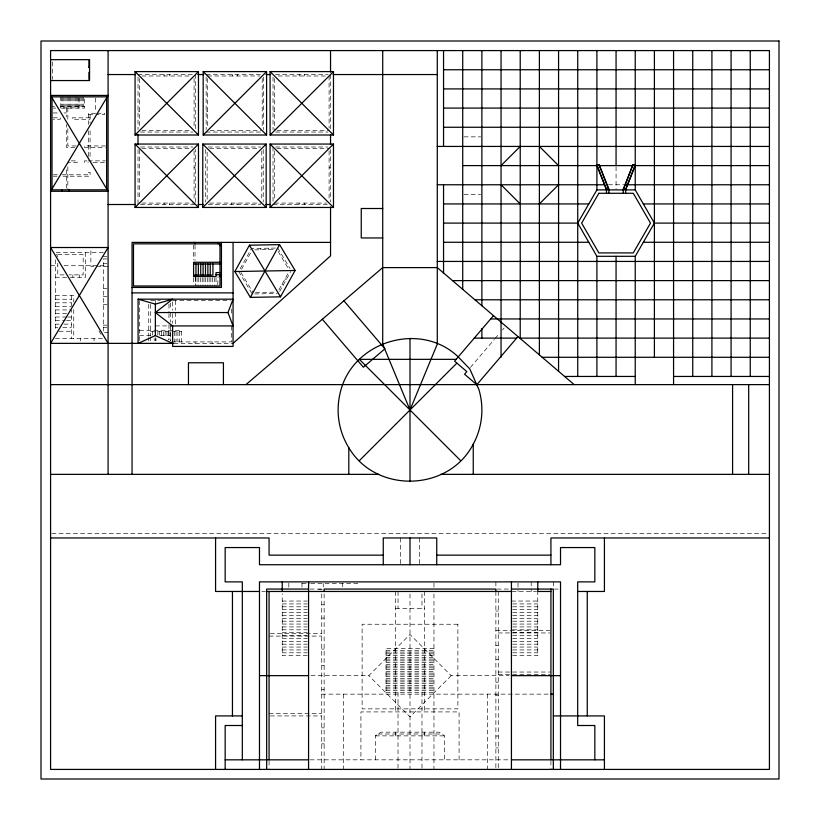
<?xml version="1.0" encoding="UTF-8"?>
<svg xmlns="http://www.w3.org/2000/svg" width="820" height="820" viewBox="0 0 820 820"><rect width="100%" height="100%" fill="white"/><g stroke="black" fill="none" stroke-linecap="round" stroke-linejoin="round"><path stroke-width="0.61" stroke-dasharray="4.1 3.07" d="M217.782 284.817L218.007 276.555M241.541 269.288L251.094 252.058M278.851 289.962L288.445 272.65M279.681 291.428L290.7 271.553M470.424 367.401L494.234 339.562M495.054 338.598L499.154 333.801M502.434 329.958L504.085 328.041M310.964 675.649L368.815 675.649L410 634.465L451.184 675.649L509.035 675.649M451.184 675.649L410 716.834L368.815 675.649M375.304 759.832L375.304 735.868L380.91 732.168L439.089 732.168L444.696 735.868L444.696 759.832M275.356 248.06L251.432 248.48L238.692 271.471L252.232 294.001M254.733 249.864L274.454 249.516M255.491 292.504L275.192 292.156M254.733 293.949L277.252 293.56M138.016 74.548L195.519 74.548L195.519 129.498M206.138 74.548L263.651 74.548M275.52 74.548L328.051 74.548M141.922 75.983L190.383 75.983M207.583 75.983L259.745 75.983M278.175 75.983L327.867 75.983M52.019 106.456L54.386 106.456M60.29 106.456L84.562 106.456M53.269 108.096L55.78 108.096M60.782 108.096L84.562 108.096L84.562 98.062M53.218 112.955L59.214 112.955M64.001 112.955L66.399 112.955M95.612 113.273L88.642 113.273L88.642 124.394M96.862 113.273L104.386 113.273L104.386 114.708L96.042 114.708M88.642 114.708L94.853 114.708M53.208 117.824L60.29 117.824L60.29 119.269L53.208 119.269M90.087 117.824L72.273 117.824L72.273 119.269L90.087 119.269M141.993 130.616L191.613 130.616M210.115 130.616L260.934 130.616M277.006 130.616L329.097 130.616M140.568 132.051L192.966 132.051M206.138 132.051L261.088 132.051M275.592 132.051L327.979 132.051M463.997 136.848L480.602 136.848M76.157 145.95L67.835 145.95L67.835 128.186M105.421 145.95L84.532 145.95L84.532 147.385L105.421 147.385M140.568 146.995L192.966 146.995M208.27 146.995L260.668 146.995M275.592 146.995L327.979 146.995M74.907 147.385L66.399 147.385L66.399 124.435M141.922 148.44L191.542 148.44M209.623 148.44L259.243 148.44M276.934 148.44L329.097 148.44M71.258 160.874L77.346 160.874L77.346 162.309L67.835 162.309L67.835 188.59M86.992 160.874L84.532 160.874L84.532 162.309L88.222 162.309M88.222 160.874L105.421 160.874M93.131 162.309L105.421 162.309M53.29 174.783L60.864 174.783M62.125 174.783L88.642 174.783L88.642 172.292L90.087 172.292L90.087 176.218L62.176 176.218M53.29 176.218L57.093 176.218M608.399 184.766L623.733 184.766M463.997 194.35L480.602 194.35M141.911 203.073L194.084 203.073M209.612 203.073L261.785 203.073M274.474 203.073L326.627 203.073M140.497 204.508L195.519 204.508L195.519 149.486M208.198 204.508L260.729 204.508M273.029 204.508L330.542 204.508M103.299 252.314L55.381 252.314L57.83 256.732M57.769 254.702L83.168 254.702L83.168 274.885L69.095 274.885M103.299 256.527L106.897 256.527M106.897 258.925L103.299 258.925L103.299 332.346M103.299 263.712L106.897 263.712M50.584 265.721L57.769 265.721M64.124 265.721L106.897 265.721M108.086 266.326L90.876 266.326L90.876 248.716M64.124 274.885L57.769 274.885L57.769 263.281M55.381 277.273L69.218 277.273M70.366 277.273L85.567 277.273L85.567 252.314M103.299 288.486L106.897 288.486M55.381 295.682L73.759 295.682L73.759 301.986M103.299 296.44L106.897 296.44M55.381 299.238L71.412 299.238M150.562 300.612L160.31 300.612M172.63 300.612L230.358 300.612M55.381 302.795L71.412 302.795M103.299 304.681L106.897 304.681M55.381 306.352L71.412 306.352M55.381 309.909L71.412 309.909L71.412 338.568M55.381 313.476L68.942 313.476M55.381 317.032L66.481 317.032M67.712 317.032L71.412 317.032M55.381 320.589L65.241 320.589M66.481 320.589L71.412 320.589M55.381 324.146L59.081 324.146M64.011 324.146L71.412 324.146M103.299 325.161L106.897 325.161M155.359 325.919L168.971 325.919M55.381 327.703L57.841 327.703M62.781 327.703L71.412 327.703M103.299 327.559L106.897 327.559M139.523 330.276L181.548 330.276L181.548 341.919M59.081 331.26L71.412 331.26M150.562 331.669L181.548 331.669M104.499 332.346L108.086 332.346M139.523 335.482L150.562 335.482M160.31 335.482L170.427 335.482M55.381 338.568L103.299 338.568M171.667 341.919L231.629 341.919L231.629 325.919M173.891 343.365L231.804 343.365M51.865 533.543L768.135 533.543M301.986 583.563L309.488 583.563M310.729 583.563L360.452 583.563M310.032 589.067L323.234 589.067M497.063 589.067L509.968 589.067M554.525 589.067L558.123 589.067M318.662 589.242L322.352 589.242M261.877 591.466L265.475 591.466M512.059 591.466L536.516 591.466M282.234 601.05L307.315 601.05M511.434 601.05L537.766 601.05M282.234 603.93L307.315 603.93M512.684 603.93L537.766 603.93M321.737 604.791L324.125 604.791M282.234 606.8L307.315 606.8M512.684 606.8L537.766 606.8M395.619 608.419L424.381 608.419M282.234 609.68L307.315 609.68M512.684 609.68L537.766 609.68M495.874 611.013L498.263 611.013M282.234 612.55L307.315 612.55M512.684 612.55L537.766 612.55M282.234 615.43L307.315 615.43M512.684 615.43L537.766 615.43M321.737 618.106L324.125 618.106M282.234 618.3L307.315 618.3M512.684 618.3L537.766 618.3M282.234 621.181L307.315 621.181M512.684 621.181L537.766 621.181M282.234 624.051L307.315 624.051M512.684 624.051L537.766 624.051M282.234 626.931L307.315 626.931M512.684 626.931L537.766 626.931M282.234 629.801L307.315 629.801M512.684 629.801L537.766 629.801M495.874 630.559L549.677 630.559M282.234 632.681L307.315 632.681M512.684 632.681L537.766 632.681M498.263 632.948L549.677 632.948M270.323 633.686L321.737 633.686M282.234 635.551L307.315 635.551M512.684 635.551L537.766 635.551M269.073 636.084L321.737 636.084M282.234 638.431L307.315 638.431M512.684 638.431L537.766 638.431M282.234 641.301L307.315 641.301M512.684 641.301L537.766 641.301M282.234 644.182L307.315 644.182M512.684 644.182L537.766 644.182M495.874 645.524L498.263 645.524M282.234 647.052L307.315 647.052M512.684 647.052L537.766 647.052M433.964 648.579L386.035 648.579L386.035 694.14M321.737 649.071L324.125 649.071M282.234 649.932L307.315 649.932M512.684 649.932L537.766 649.932M386.035 650.332L433.964 650.332M386.035 652.084L433.964 652.084M282.234 652.812L307.315 652.812M512.684 652.812L537.766 652.812M386.035 653.837L433.964 653.837M307.315 655.682L282.234 655.682L282.234 593.864M386.035 655.59L433.964 655.59M512.684 655.682L537.766 655.682L537.766 591.466M386.035 657.343L433.964 657.343M386.035 659.095L433.964 659.095M495.874 659.464L498.263 659.464M386.035 660.848L433.964 660.848M386.035 662.601L433.964 662.601M386.035 664.354L433.964 664.354M321.737 665.697L324.125 665.697M386.035 666.106L433.964 666.106M386.035 667.859L433.964 667.859M386.035 669.612L433.964 669.612M386.035 671.365L433.964 671.365M498.263 672.041L549.677 672.041M386.035 673.107L433.964 673.107M498.263 674.44L549.677 674.44M386.035 674.86L433.964 674.86M386.035 676.613L433.964 676.613M386.035 678.365L433.964 678.365M386.035 680.118L433.964 680.118M386.035 681.871L433.964 681.871M495.874 682.199L498.263 682.199M386.035 683.624L433.964 683.624M386.035 685.376L433.964 685.376M386.035 687.129L433.964 687.129M386.035 688.882L433.964 688.882M321.737 689.61L324.125 689.61M386.035 690.635L433.964 690.635M386.035 692.387L433.964 692.387M321.737 694.14L549.677 694.14M495.874 695.155L498.263 695.155M269.073 713.523L321.737 713.523M270.323 715.921L321.737 715.921M321.737 727.852L324.125 727.852M378.112 734.013L441.898 734.013M375.304 735.868L444.696 735.868M495.874 736.011L498.263 736.011M321.737 743.842L324.125 743.842M495.874 747.922L498.263 747.922M310.062 759.832L509.937 759.832M273.029 110.885L274.474 111.407M206.138 110.885L207.583 111.407M329.097 167.639L330.542 168.172M138.016 110.885L139.451 111.407M261.785 167.639L263.22 168.172M194.084 167.639L195.519 168.172M285.001 278.861L286.262 279.558M281.936 284.386L283.197 285.083M277.713 248.019L289.962 268.406M278.175 251.586L288.322 268.468M240.988 272.496L253.031 292.545M98.994 330.829L101.454 335.257M268.294 248.183L268.314 249.618M260.811 248.316L260.842 249.751M616.066 166.798L616.066 188.877M553.326 581.882L553.326 587.868M550.927 761.032L550.927 769.416M531.186 581.882L531.186 591.466M518.014 583.082L518.014 591.466M498.263 591.466L498.263 769.416M495.874 581.882L495.874 587.868M495.874 591.466L495.874 769.416M487.685 694.14L487.685 769.416M459.077 759.832L459.077 711.914L360.923 711.914L360.923 759.832M433.964 583.082L433.964 587.868M433.964 593.998L433.964 769.416M424.381 591.466L424.381 711.914M424.381 732.168L424.381 735.868M421.982 593.885L421.982 608.419M421.982 692.387L421.982 769.416M419.584 537.971L419.584 564.724M410 593.998L410 769.416M400.416 537.971L400.416 564.724M398.018 591.466L398.018 608.419M398.018 692.387L398.018 769.416M395.619 591.466L395.619 711.914M395.619 732.168L395.619 735.868M343.549 694.14L343.549 769.416M342.432 583.563L342.432 586.864M330.542 74.548L330.542 129.498M330.542 149.486L330.542 201.997M329.097 75.983L329.097 128.074M329.097 150.982L329.097 200.541M324.125 593.885L324.125 769.416M323.234 583.563L323.234 586.864M321.737 593.885L321.737 769.416M304.466 74.548L304.466 75.983M304.374 203.073L304.374 204.508M301.986 583.082L301.986 587.868M299.197 74.548L299.197 75.983M299.105 203.073L299.105 204.508M288.814 583.082L288.814 589.067M274.474 78.515L274.474 130.616M274.474 150.982L274.474 200.531M273.029 77.049L273.029 129.56M273.029 146.995L273.029 201.956M269.073 761.032L269.073 768.217M263.651 77.1L263.651 129.498M263.22 149.486L263.22 201.997M262.205 78.525L262.205 126.803M261.785 150.982L261.785 200.541M237.574 74.548L237.574 75.983M237.052 203.073L237.052 204.508M232.306 74.548L232.306 75.983M231.783 203.073L231.783 204.508M231.629 308.966L231.629 316.13M216.029 277.734L216.029 285.995M214.297 277.734L214.297 285.995M212.575 277.734L212.575 285.995M212.165 341.919L212.165 343.365M210.842 277.734L210.842 285.995M209.12 277.734L209.12 285.995M207.583 78.515L207.583 126.803M207.398 277.734L207.398 285.995M207.152 152.253L207.152 199.26M206.138 77.049L206.138 129.56M205.717 149.558L205.717 201.956M205.666 277.734L205.666 285.995M203.944 277.734L203.944 285.995M202.222 277.734L202.222 285.995M200.49 277.734L200.49 285.995M198.768 277.734L198.768 285.995M197.046 277.734L197.046 285.995M195.57 276.555L195.57 284.817M195.314 277.734L195.314 285.995M195.058 341.919L195.058 343.365M195.027 245.067L195.027 260.391M194.084 78.525L194.084 128.074M194.084 150.982L194.084 200.541M193.592 245.067L193.592 259.878M193.592 277.734L193.592 284.817M179.724 331.669L179.724 341.919M177.899 331.669L177.899 341.919M176.074 331.669L176.074 341.919M175.521 300.612L175.521 310.165M175.521 312.553L175.521 324.484M174.26 331.669L174.26 341.919M172.63 301.811L172.63 310.165M172.63 313.742L172.63 323.285M170.611 331.669L170.611 340.782M170.427 303L170.427 310.165M170.427 312.553L170.427 322.096M170.427 325.919L170.427 340.782M169.453 74.548L169.453 75.983M169.35 203.073L169.35 204.508M168.971 304.199L168.971 312.553M168.971 313.742L168.971 319.708M168.971 324.484L168.971 339.777M168.787 331.669L168.787 339.644M166.962 331.669L166.962 338.506M165.148 331.669L165.148 338.506M164.174 74.548L164.174 75.983M164.082 203.073L164.082 204.508M163.323 331.669L163.323 337.368M161.499 331.669L161.499 336.231M159.674 331.669L159.674 335.083M157.85 331.669L157.85 335.083M156.036 338.506L156.036 340.782M155.359 300.397L155.359 302.826M155.359 337.625L155.359 340.853M154.211 338.506L154.211 340.782M152.387 331.669L152.387 335.083M150.562 304.353L150.562 336.231M150.562 337.625L150.562 340.853M148.738 304.353L148.738 336.097M148.738 337.625L148.738 340.853M139.523 300.612L139.523 340.761M139.451 78.515L139.451 126.803M139.451 149.712L139.451 199.26M138.016 77.049L138.016 129.56M138.016 149.558L138.016 204.508M95.612 98.133L95.612 112.012M94.033 338.568L94.033 340.966M90.087 114.708L90.087 123.113M90.087 130.8L90.087 156.425M88.642 130.8L88.642 156.425M83.404 96.862L83.404 106.456M82.246 96.862L82.246 106.456M81.098 96.862L81.098 106.456M80.329 338.568L80.329 340.966M79.94 96.862L79.94 106.456M79.478 274.885L79.478 277.273M79.007 98.093L79.007 107.891L60.29 107.891L60.29 96.862M78.781 96.862L78.781 106.456M77.623 96.862L77.562 106.456M76.475 96.862L76.475 106.456M75.317 96.862L75.317 106.456M74.159 96.862L74.159 106.456M73.759 309.56L73.759 338.568M73 96.862L73 106.456M72.867 274.885L72.867 277.273M71.852 96.862L71.852 106.456M71.412 295.682L71.412 305.85M70.694 96.862L70.694 106.456M69.536 96.862L69.536 106.456M68.378 96.862L68.378 106.456M67.835 107.891L67.835 121.842M67.23 96.862L67.23 106.456M66.399 107.891L66.399 116.809M66.399 169.689L66.399 188.579M66.071 96.862L66.071 106.456M64.913 96.862L64.913 106.456M63.755 96.862L63.755 106.456M62.607 96.862L62.607 106.456M61.449 96.862L61.449 106.456M55.381 259.796L55.381 331.26M52.695 61.869L52.695 79.355M457.878 624.235L362.122 624.235L362.122 708.87L457.878 708.87L457.878 624.235"/><path stroke-width="1.23" d="M170.427 325.919L233.064 325.919L227.95 312.553L233.064 299.177L138.088 299.177L138.088 343.365L155.359 335.606L172.63 343.365M623.251 193.284L623.251 189.164L632.835 164.851L635.233 164.851L625.65 189.164L625.65 193.284M623.251 189.902L628.52 176.546M628.95 175.449L632.835 164.851M625.65 189.902L635.233 165.599M234.838 271.533L249.454 245.18L279.579 244.657L295.097 270.487L280.491 296.84L250.356 297.363L234.838 271.533L295.097 270.487M250.356 297.363L279.579 244.657M443.548 223.101L577.731 223.101L596.899 189.902L596.899 50.584M635.233 384.621L635.233 256.301L654.401 223.101L769.416 223.101M458.206 356.915L469.819 368.959L478.87 389.418A71.883 71.883 0 0 1 473.253 444.143C448.704 491.805 376.052 493.886 348.808 447.71A71.883 71.883 0 0 1 340.064 393.395C351.278 341.622 420.035 320.22 458.339 356.997M493.486 315.649L454.587 361.148L466.826 371.614L464.581 374.238L476.82 384.703L517.963 336.579M135.064 135.003L198.471 71.596L198.471 135.003L135.064 135.003L135.064 71.596L198.471 71.596M203.186 135.003L266.592 71.596L266.592 135.003L203.186 135.003L203.186 71.596L266.592 71.596M135.064 207.46L198.471 144.053L135.064 144.053L135.064 207.46L198.471 207.46L198.471 144.053M270.087 135.003L333.484 71.596L333.484 135.003L270.087 135.003L270.087 71.596L333.484 71.596M202.765 207.46L266.172 144.053L202.765 144.053L202.765 207.46L266.172 207.46L266.172 144.053M270.087 207.46L333.484 144.053L270.087 144.053L270.087 207.46L333.484 207.46L333.484 144.053M501.051 165.599L520.218 146.431M539.386 203.934L558.563 184.766M359.344 460.655L456.883 363.116M233.064 343.365L330.542 255.881L330.542 207.029M245.969 384.621L382.714 267.607L437.285 267.607L574.164 384.621M233.064 242.392L233.064 346.429L172.63 346.429L172.63 325.919L155.359 312.553L172.63 299.177L155.359 304.117L138.088 299.177M50.584 59.655L89.544 59.655L89.544 80.555L50.584 80.555M88.488 67.424L89.544 67.424M443.548 69.751L769.416 69.751M89.544 72.457L88.97 72.457L88.97 79.355M108.086 74.548L135.515 74.548M197.876 74.548L203.78 74.548M265.998 74.548L270.682 74.548M333.084 74.548L437.285 74.548M443.548 88.919L769.416 88.919M443.548 108.086L769.416 108.086M443.548 127.264L769.416 127.264M437.285 146.431L769.416 146.431M608.881 193.284L608.881 189.164L599.297 164.851L596.899 164.851L606.482 189.164L606.482 193.284M462.716 165.599L596.899 165.599L606.482 189.902M599.297 164.851L599.297 165.599L769.416 165.599M437.285 184.766L604.566 184.766M626.285 184.766L769.416 184.766M606.482 189.164L608.881 189.164M623.251 189.164L625.65 189.164M596.899 189.902L635.233 189.902L654.401 223.101M443.548 203.934L588.791 203.934M643.331 203.934L769.416 203.934M108.086 204.508L135.515 204.508M198.071 204.508L203.165 204.508M265.67 204.508L270.579 204.508M382.714 208.505L361.251 208.505L361.251 237.954L382.714 237.954M443.548 242.269L588.791 242.269M643.331 242.269L769.416 242.269M330.542 242.392L132.051 242.392L132.051 474.36M219.985 245.559L221.431 245.559M577.731 223.101L596.899 256.301L635.233 256.301M437.285 261.436L769.416 261.436M219.985 262.287L193.592 262.287L193.592 276.555L216.029 276.555L216.029 272.578L219.985 272.578M193.592 263.958L219.985 263.958M216.029 274.69L219.985 274.69M193.592 275.12L212.923 275.12L212.923 263.958M219.985 275.12L221.431 275.12M219.985 276.555L221.431 276.555M452.496 280.614L769.416 280.614M132.051 287.43L221.431 287.43L221.431 242.392M132.051 292.883L233.064 292.883M474.913 299.782L769.416 299.782M155.359 312.553L227.95 312.553M490.667 318.949L769.416 318.949M474.278 338.117L516.641 338.117M519.757 338.117L769.416 338.117M173.563 343.365L50.584 343.365L108.086 247.517L50.584 247.517L108.086 343.365M542.184 357.284L769.416 357.284M456.135 359.344L359.344 359.344L460.655 460.655M564.601 376.452L635.233 376.452M673.568 376.452L769.416 376.452M50.584 384.621L769.416 384.621M50.584 474.36L378.748 474.36M440.658 474.36L769.416 474.36M50.584 537.971L269.073 537.971L269.073 555.14L383.258 555.14M769.416 537.971L550.927 537.971L550.927 564.724M436.742 555.14L550.927 555.14M308.566 589.067L266.674 589.067L266.674 769.416M511.434 589.067L553.326 589.067L553.326 769.416M259.479 591.466L215.578 591.466L215.578 537.971M266.674 591.466L511.434 591.466M550.927 591.466L537.766 591.466L537.766 581.882M577.68 591.466L604.422 591.466L604.422 537.971M259.479 675.649L308.566 675.649M511.434 675.649L560.521 675.649M550.927 694.14L553.326 694.14M242.32 715.921L215.578 715.921L215.578 769.416M553.326 715.921L604.422 715.921L604.422 769.416M242.32 725.505L225.162 725.505L225.162 769.416M225.162 759.832L308.566 759.832M511.434 759.832L604.422 759.832M539.386 146.431L558.563 165.599M501.051 184.766L520.218 203.934M270.087 71.596L333.484 135.003M203.186 71.596L266.592 135.003M270.087 144.053L333.484 207.46M135.064 71.596L198.471 135.003M202.765 144.053L266.172 207.46M135.064 144.053L198.471 207.46M343.898 300.827L384.928 348.777L363.373 367.227L322.342 319.267M249.454 245.18L280.491 296.84M599.297 165.599L601.9 172.2M602.362 173.379L608.881 189.902M750.249 50.584L750.249 376.452M748.691 384.621L748.691 474.36M732.588 384.621L732.588 474.36M731.081 50.584L731.081 376.452M711.914 50.584L711.914 376.452M692.736 50.584L692.736 376.452M673.568 50.584L673.568 384.621M654.401 50.584L654.401 357.284M635.233 50.584L635.233 189.902M616.066 50.584L616.066 165.599M616.066 256.301L616.066 376.452M596.899 256.301L596.899 376.452M594.838 759.832L594.838 725.505L577.68 725.505L577.68 581.882L594.838 581.882L594.838 547.555L560.521 547.555L560.521 564.724L259.479 564.724L259.479 547.555L225.162 547.555L225.162 581.882L242.32 581.882L242.32 759.832M587.264 591.466L587.264 715.921M577.731 50.584L577.731 376.452M560.521 769.416L560.521 581.882L259.479 581.882L259.479 769.416M558.563 50.584L558.563 371.286M550.927 589.067L550.927 759.832M539.386 50.584L539.386 354.896M520.218 50.584L520.218 338.516M511.434 581.882L511.434 769.416M501.051 50.584L501.051 357.284M495.874 591.466L495.874 589.067L324.125 589.067L324.125 591.466M481.883 50.584L481.883 305.737M481.883 328.533L481.883 338.117M473.253 444.143L473.253 474.36M462.716 50.584L462.716 289.347M443.548 50.584L443.548 146.431M443.548 184.766L443.548 272.957M437.285 50.584L437.285 344.133L410 410L382.714 344.133L382.714 50.584M436.742 564.724L436.742 537.971L383.258 537.971L383.258 564.724M410 338.363L410 481.637M410 537.971L410 564.724M348.808 447.71L348.808 474.36M330.542 50.584L330.542 72.027M330.542 134.541L330.542 144.504M308.566 581.882L308.566 769.416M282.234 581.882L282.234 591.466M269.073 591.466L269.073 759.832M232.449 591.466L232.449 715.921M223.419 384.621L223.419 362.768L188.457 362.768L188.457 384.621M218.263 242.392L218.263 243.837M210.248 263.958L210.248 275.12M207.87 263.958L207.87 275.12M205.482 263.958L205.482 275.12M203.104 263.958L203.104 275.12M200.726 263.958L200.726 275.12M198.348 263.958L198.348 275.12M195.97 263.958L195.97 275.12M195.027 242.392L195.027 243.837M155.359 304.117L155.359 335.606M138.016 134.541L138.016 144.504M108.086 50.584L108.086 474.36M88.97 60.618L88.97 67.424M68.88 189.84L68.88 191.275M61.684 189.84L61.684 191.275M598.846 193.284L581.636 223.101L598.846 252.919L633.286 252.919L650.496 223.101L633.286 193.284L598.846 193.284M108.086 95.427L50.584 191.275L108.086 191.275L50.584 95.427L108.086 95.427M779 41L41 41L41 779L779 779L779 41M769.416 50.584L50.584 50.584L50.584 769.416L769.416 769.416L769.416 50.584M106.651 96.862L52.019 96.862L52.019 189.84L106.651 189.84L106.651 96.862M219.985 243.837L133.486 243.837L133.486 285.995L219.985 285.995L219.985 243.837"/></g></svg>
